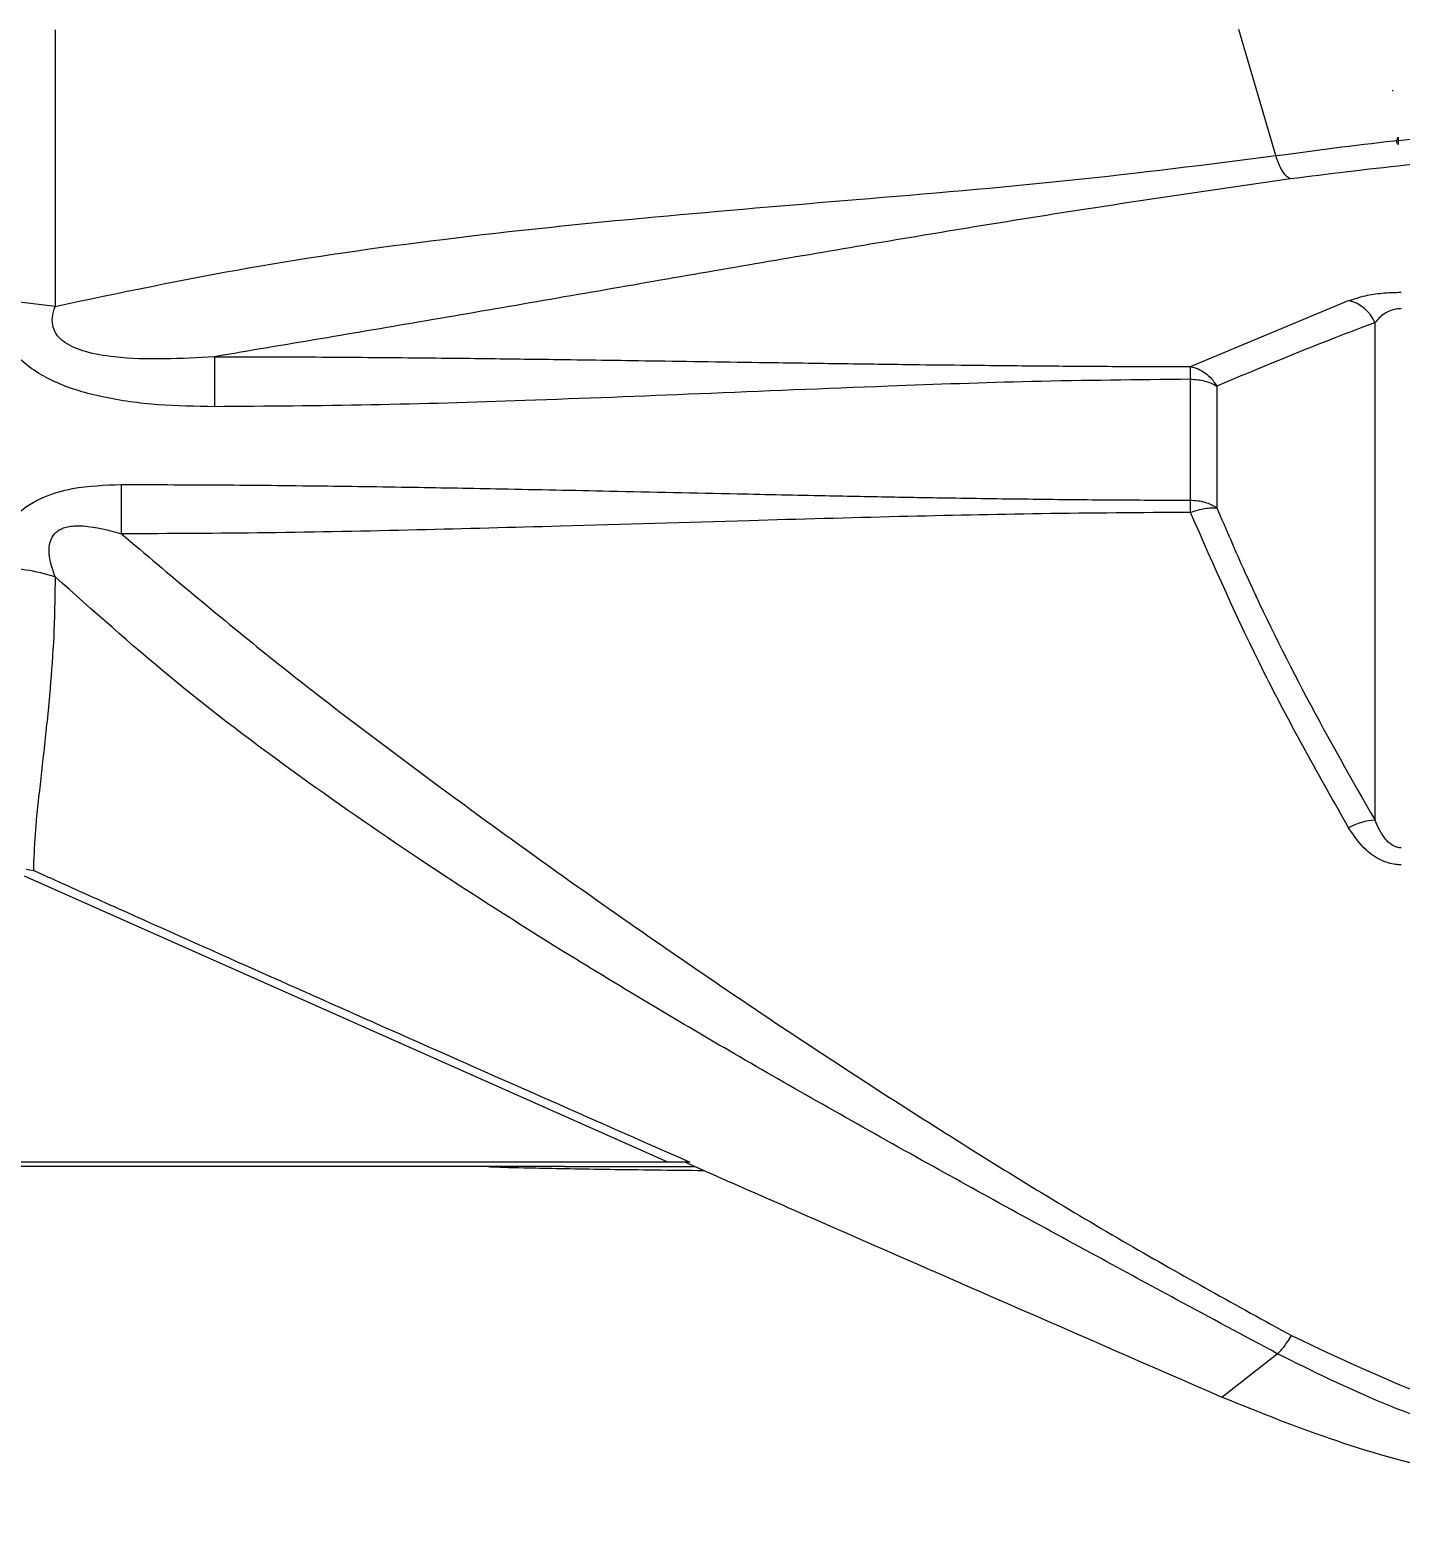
# Model space of a CAD drawing. Extents: x 12.3 to 108.7, y 1.1 to 80.4.
# Drawn here: x 26.52 to 28.729, y 29.248 to 31.639 of the extents above; entities that cross this region are included whole.
import ezdxf

# ---------------------------------------------------------------- set-up
doc = ezdxf.new("R2010")
doc.units = 0
doc.header["$MEASUREMENT"] = 0
doc.layers.add('OBJECT', color=7, linetype='CONTINUOUS')

msp = doc.modelspace()

# ---------------------------------------------------------------- linework, layer by layer
at = {"layer": 'OBJECT'}
for p, q in [((28.5273, 31.4357), (28.4677, 31.6388)), ((28.7148, 31.5413), (28.7148, 31.5396)), ((28.7222, 31.4602), (28.7239, 31.4656)), ((28.7239, 31.4656), (28.7239, 31.4604)), ((28.7239, 31.4604), (28.7239, 31.4536)), ((26.5606, 31.1928), (26.4641, 31.204)), ((28.3895, 31.0957), (28.6443, 31.202)), ((28.6868, 30.3646), (28.6868, 31.1667)), ((28.3895, 30.8804), (28.3895, 31.0753)), ((28.4319, 31.0643), (28.4319, 30.8681)), ((27.5475, 29.8135), (26.5113, 30.2747)), ((26.5137, 30.2856), (26.5255, 30.2838)), ((27.5475, 29.8135), (21.8341, 29.8135)), ((27.3814, 29.8063), (26.2835, 29.8063)), ((27.3816, 29.8063), (27.3814, 29.8063)), ((27.3816, 29.8063), (27.5915, 29.8063)), ((27.5829, 29.8136), (27.5752, 29.8135)), ((27.6079, 29.7991), (27.5752, 29.8135)), ((27.6056, 29.8001), (27.6056, 29.8001)), ((28.4402, 29.4349), (28.5294, 29.5048))]:
    msp.add_line(p, q, dxfattribs=at)
for centre, radius, start, end in [((28.6305, 31.1422), 0.0614, 23.5978, 76.9943), ((28.6906, 30.2712), 0.0935, 92.3461, 119.664)]:
    msp.add_arc(centre, radius, start, end, dxfattribs=at)
for points, knots in [([(26.5606, 31.6387), (26.5606, 31.5613), (26.5606, 31.4065), (26.5606, 31.264), (26.5606, 31.1928)], [0, 0, 0, 0, 0.5, 1, 1, 1, 1]), ([(28.7239, 31.4604), (28.7783, 31.4658), (28.8876, 31.4768), (29.0806, 31.4905), (29.3021, 31.5013), (29.4674, 31.5044), (29.5505, 31.506)], [0, 0, 0, 0, 0.205314, 0.412143, 0.70462, 1, 1, 1, 1]), ([(28.5273, 31.4357), (28.5899, 31.4441), (28.6541, 31.4528), (28.7206, 31.46), (28.7222, 31.4602)], [0, 0, 0, 0, 0.976242, 1, 1, 1, 1]), ([(29.5505, 31.457), (29.4823, 31.4566), (29.346, 31.4559), (29.1404, 31.4495), (28.9358, 31.4382), (28.7362, 31.4216), (28.6116, 31.4058), (28.5505, 31.3981)], [0, 0, 0, 0, 0.197688, 0.395318, 0.599422, 0.803453, 1, 1, 1, 1]), ([(28.7239, 31.4536), (28.7234, 31.4543), (28.7224, 31.4555), (28.7218, 31.4577), (28.722, 31.4593), (28.7222, 31.46), (28.7222, 31.4602)], [0, 0, 0, 0, 0.324563, 0.651752, 0.939508, 1, 1, 1, 1]), ([(26.5606, 31.1928), (26.6638, 31.2146), (26.867, 31.2574), (27.1917, 31.3038), (27.5195, 31.3374), (27.8571, 31.3655), (28.1917, 31.3934), (28.4164, 31.4217), (28.5273, 31.4357)], [0, 0, 0, 0, 0.166316, 0.327724, 0.500562, 0.66248, 0.833467, 1, 1, 1, 1]), ([(28.5505, 31.3981), (28.5482, 31.3996), (28.5436, 31.4026), (28.5372, 31.4112), (28.5315, 31.4222), (28.5287, 31.4312), (28.5273, 31.4357)], [0, 0, 0, 0, 0.250003, 0.500001, 0.75, 1, 1, 1, 1]), ([(28.5505, 31.3981), (28.433, 31.3811), (28.1996, 31.3473), (27.8568, 31.2903), (27.5114, 31.2307), (27.1645, 31.1702), (26.9312, 31.1309), (26.8172, 31.1117)], [0, 0, 0, 0, 0.19647, 0.390239, 0.594002, 0.801616, 1, 1, 1, 1]), ([(28.6443, 31.202), (28.6528, 31.2048), (28.6677, 31.2098), (28.6979, 31.2147), (28.7187, 31.2153), (28.7292, 31.2156)], [0, 0, 0, 0, 0.395304, 0.696903, 1, 1, 1, 1]), ([(26.8172, 31.0311), (26.7868, 31.0316), (26.7262, 31.0326), (26.64, 31.0442), (26.5615, 31.0667), (26.5016, 31.104), (26.4686, 31.1535), (26.4656, 31.1878), (26.4641, 31.204)], [0, 0, 0, 0, 0.195398, 0.390244, 0.561517, 0.730064, 0.872145, 1, 1, 1, 1]), ([(26.8172, 31.1117), (26.7635, 31.1085), (26.6945, 31.1045), (26.6127, 31.1175), (26.5807, 31.13), (26.5636, 31.145), (26.5563, 31.1595), (26.5552, 31.176), (26.5587, 31.1869), (26.5606, 31.1928)], [0, 0, 0, 0, 0.498953, 0.641288, 0.749043, 0.806188, 0.86294, 0.925881, 1, 1, 1, 1]), ([(28.7292, 31.1891), (28.727, 31.189), (28.7206, 31.1887), (28.7108, 31.1859), (28.6974, 31.1788), (28.6912, 31.1717), (28.6868, 31.1667)], [0, 0, 0, 0, 0.10477, 0.3101899, 0.5135904, 1, 1, 1, 1]), ([(28.6868, 31.1667), (28.6702, 31.1604), (28.5817, 31.1269), (28.4991, 31.0924), (28.432, 31.0644)], [0, 0, 0, 0, 0.187713, 1, 1, 1, 1]), ([(26.8172, 31.1117), (26.8626, 31.1116), (26.9574, 31.1115), (27.1003, 31.1104), (27.2396, 31.109), (27.3828, 31.1071), (27.54, 31.1049), (27.6983, 31.1025), (27.8387, 31.1005), (27.9472, 31.099), (28.0527, 31.0978), (28.1614, 31.0968), (28.277, 31.096), (28.3525, 31.0958), (28.3895, 31.0957)], [0, 0, 0, 0, 0.086632, 0.180718, 0.272548, 0.35237, 0.453915, 0.572653, 0.65465, 0.722022, 0.779666, 0.856018, 0.929459, 1, 1, 1, 1]), ([(26.8172, 31.1117), (26.8172, 31.103), (26.8172, 31.0858), (26.8172, 31.0494), (26.8172, 31.0311)], [0, 0, 0, 0, 0.5000003, 1, 1, 1, 1]), ([(28.3895, 31.0753), (28.3895, 31.0753), (28.3895, 31.0792), (28.3894, 31.0859), (28.3894, 31.0925), (28.3895, 31.0948), (28.3895, 31.0957), (28.3895, 31.0957)], [0, 0, 0, 0, 0.0000638, 0.3957331, 0.7691186, 0.9999348, 1, 1, 1, 1]), ([(28.3895, 31.0957), (28.3936, 31.0947), (28.4019, 31.0928), (28.4136, 31.0858), (28.4241, 31.0764), (28.4293, 31.0684), (28.4319, 31.0644)], [0, 0, 0, 0, 0.250002, 0.5, 0.749999, 1, 1, 1, 1]), ([(28.3895, 31.0753), (28.304, 31.0744), (28.1417, 31.0727), (27.878, 31.0634), (27.606, 31.052), (27.3284, 31.041), (27.068, 31.0329), (26.9013, 31.0317), (26.8172, 31.0311)], [0, 0, 0, 0, 0.1629018, 0.309601, 0.5031265, 0.6821759, 0.8396388, 1, 1, 1, 1]), ([(28.3895, 31.0753), (28.3934, 31.0752), (28.4013, 31.0749), (28.4126, 31.0726), (28.4231, 31.0692), (28.429, 31.0659), (28.4319, 31.0643)], [0, 0, 0, 0, 0.249994, 0.499997, 0.750001, 1, 1, 1, 1]), ([(26.4641, 30.7715), (26.4659, 30.7897), (26.4688, 30.8202), (26.4981, 30.8608), (26.5392, 30.8865), (26.5975, 30.9032), (26.6408, 30.9047), (26.6673, 30.9057)], [0, 0, 0, 0, 0.250736, 0.419731, 0.595502, 0.752289, 1, 1, 1, 1]), ([(26.6673, 30.9057), (26.7173, 30.9055), (26.8214, 30.9053), (26.9782, 30.9037), (27.1323, 30.9015), (27.2903, 30.8986), (27.4642, 30.895), (27.6382, 30.8912), (27.7913, 30.888), (27.9086, 30.8857), (28.023, 30.8837), (28.1421, 30.8821), (28.2681, 30.8808), (28.3498, 30.8806), (28.3895, 30.8804)], [0, 0, 0, 0, 0.08707, 0.181246, 0.273163, 0.35544, 0.456516, 0.576187, 0.658495, 0.723422, 0.780529, 0.857752, 0.930908, 1, 1, 1, 1]), ([(26.6673, 30.8262), (26.6673, 30.8407), (26.6673, 30.8696), (26.6673, 30.8936), (26.6673, 30.9057)], [0, 0, 0, 0, 0.5000001, 1, 1, 1, 1]), ([(28.3895, 30.8804), (28.3934, 30.8803), (28.4013, 30.88), (28.4126, 30.8774), (28.4231, 30.8736), (28.429, 30.8699), (28.4319, 30.8681)], [0, 0, 0, 0, 0.249994, 0.499996, 0.750001, 1, 1, 1, 1]), ([(28.3895, 30.8607), (28.3895, 30.8607), (28.3895, 30.8629), (28.3895, 30.8673), (28.3895, 30.874), (28.3895, 30.8781), (28.3895, 30.8804), (28.3895, 30.8804)], [0, 0, 0, 0, 0.0001, 0.299342, 0.607061, 0.999899, 1, 1, 1, 1]), ([(28.3895, 30.8607), (28.3096, 30.8602), (28.1531, 30.8592), (27.9161, 30.854), (27.6577, 30.8468), (27.399, 30.8391), (27.1399, 30.8321), (26.9042, 30.8273), (26.7453, 30.8265), (26.6673, 30.8262)], [0, 0, 0, 0, 0.139168, 0.272575, 0.412781, 0.589398, 0.723309, 0.864198, 1, 1, 1, 1]), ([(28.3895, 30.8607), (28.3935, 30.862), (28.4015, 30.8647), (28.413, 30.8672), (28.4235, 30.8685), (28.4291, 30.8682), (28.4319, 30.8681)], [0, 0, 0, 0, 0.250003, 0.499997, 0.75, 1, 1, 1, 1]), ([(28.6443, 30.3524), (28.5976, 30.4351), (28.5039, 30.6007), (28.4277, 30.7739), (28.3895, 30.8607)], [0, 0, 0, 0, 0.499058, 1, 1, 1, 1]), ([(28.4319, 30.8681), (28.4468, 30.8335), (28.4913, 30.7302), (28.5747, 30.5614), (28.6494, 30.4302), (28.6868, 30.3646)], [0, 0, 0, 0, 0.2004766, 0.5997392, 1, 1, 1, 1]), ([(26.5606, 30.7571), (26.5551, 30.7729), (26.5477, 30.7942), (26.5535, 30.8182), (26.56, 30.8271), (26.5663, 30.8322), (26.5741, 30.8359), (26.587, 30.8392), (26.6192, 30.8397), (26.6469, 30.8319), (26.6674, 30.8262)], [0, 0, 0, 0, 0.301966, 0.408336, 0.454657, 0.498954, 0.543233, 0.590045, 0.698053, 1, 1, 1, 1]), ([(26.6674, 30.8262), (26.7444, 30.761), (26.9085, 30.6222), (27.1665, 30.427), (27.4411, 30.2287), (27.721, 30.0365), (28.0057, 29.8517), (28.2816, 29.6831), (28.4644, 29.5824), (28.5525, 29.5339)], [0, 0, 0, 0, 0.133296, 0.283597, 0.425181, 0.577963, 0.728419, 0.869046, 1, 1, 1, 1]), ([(26.5606, 30.7571), (26.545, 30.7613), (26.5138, 30.7697), (26.4807, 30.7709), (26.4641, 30.7715)], [0, 0, 0, 0, 0.500002, 1, 1, 1, 1]), ([(26.5606, 30.7571), (26.5601, 30.7247), (26.5591, 30.661), (26.5523, 30.5706), (26.5433, 30.4834), (26.5343, 30.4064), (26.5273, 30.3395), (26.5261, 30.3028), (26.5255, 30.2838)], [0, 0, 0, 0, 0.160454, 0.315178, 0.498316, 0.686306, 0.837342, 1, 1, 1, 1]), ([(28.5294, 29.5048), (28.4755, 29.5338), (28.3786, 29.5859), (28.2326, 29.665), (28.0923, 29.7416), (27.9445, 29.8233), (27.7988, 29.9052), (27.6581, 29.9859), (27.5191, 30.0677), (27.3535, 30.1682), (27.1619, 30.2903), (26.9496, 30.4369), (26.7473, 30.5898), (26.6215, 30.7026), (26.5606, 30.7571)], [0, 0, 0, 0, 0.0781511, 0.1406063, 0.2117385, 0.2816689, 0.3556148, 0.4244849, 0.4883163, 0.5612334, 0.6718685, 0.7791005, 0.8930739, 1, 1, 1, 1]), ([(28.7292, 30.2928), (28.7261, 30.2929), (28.715, 30.2933), (28.6947, 30.2998), (28.6668, 30.3189), (28.653, 30.3395), (28.6443, 30.3524)], [0, 0, 0, 0, 0.082275, 0.300825, 0.564049, 1, 1, 1, 1]), ([(28.7292, 30.3199), (28.7267, 30.3201), (28.7211, 30.3207), (28.7118, 30.3256), (28.6976, 30.3394), (28.6913, 30.354), (28.6868, 30.3646)], [0, 0, 0, 0, 0.100783, 0.226045, 0.441279, 1, 1, 1, 1]), ([(26.5255, 30.2838), (26.5346, 30.2797), (26.5802, 30.2592), (26.7718, 30.1732), (27.1149, 30.0202), (27.4221, 29.8846), (27.5829, 29.8136)], [0, 0, 0, 0, 0.025924, 0.129619, 0.5444, 1, 1, 1, 1]), ([(27.2584, 29.8063), (27.2624, 29.8061), (27.2775, 29.8054), (27.3401, 29.8039), (27.4487, 29.802), (27.553, 29.8008), (27.6056, 29.8001)], [0, 0, 0, 0, 0.086084, 0.329219, 0.661601, 1, 1, 1, 1]), ([(27.5829, 29.8136), (27.5815, 29.8136), (27.5776, 29.8136), (27.5653, 29.8136), (27.5547, 29.8135), (27.5475, 29.8135)], [0, 0, 0, 0, 0.153029, 0.43121, 1, 1, 1, 1]), ([(27.6079, 29.7991), (27.6552, 29.7783), (27.9324, 29.6564), (28.21, 29.5353), (28.4402, 29.4349)], [0, 0, 0, 0, 0.170608, 1, 1, 1, 1]), ([(28.5294, 29.5048), (28.5309, 29.506), (28.5339, 29.5085), (28.5397, 29.5151), (28.5459, 29.5235), (28.5503, 29.5304), (28.5525, 29.5339)], [0, 0, 0, 0, 0.250001, 0.500003, 0.749999, 1, 1, 1, 1]), ([(28.5525, 29.5339), (28.6365, 29.4942), (28.8068, 29.4137), (29.0649, 29.3513), (29.309, 29.3184), (29.4586, 29.3152), (29.5338, 29.3136)], [0, 0, 0, 0, 0.2762004, 0.5603855, 0.7791052, 1, 1, 1, 1]), ([(29.5338, 29.2766), (29.4577, 29.2785), (29.3049, 29.2821), (29.0847, 29.3117), (28.8821, 29.3592), (28.6975, 29.4214), (28.5856, 29.4769), (28.5294, 29.5048)], [0, 0, 0, 0, 0.218089, 0.438108, 0.636555, 0.817194, 1, 1, 1, 1]), ([(28.4402, 29.4349), (28.5012, 29.4103), (28.6233, 29.3611), (28.816, 29.3082), (29.0142, 29.2711), (29.2073, 29.2508), (29.3334, 29.2486), (29.3915, 29.2475)], [0, 0, 0, 0, 0.202093, 0.40421, 0.612784, 0.821394, 1, 1, 1, 1])]:
    msp.add_open_spline(points, degree=3, knots=knots, dxfattribs=at)

doc.saveas('drawing.dxf')
